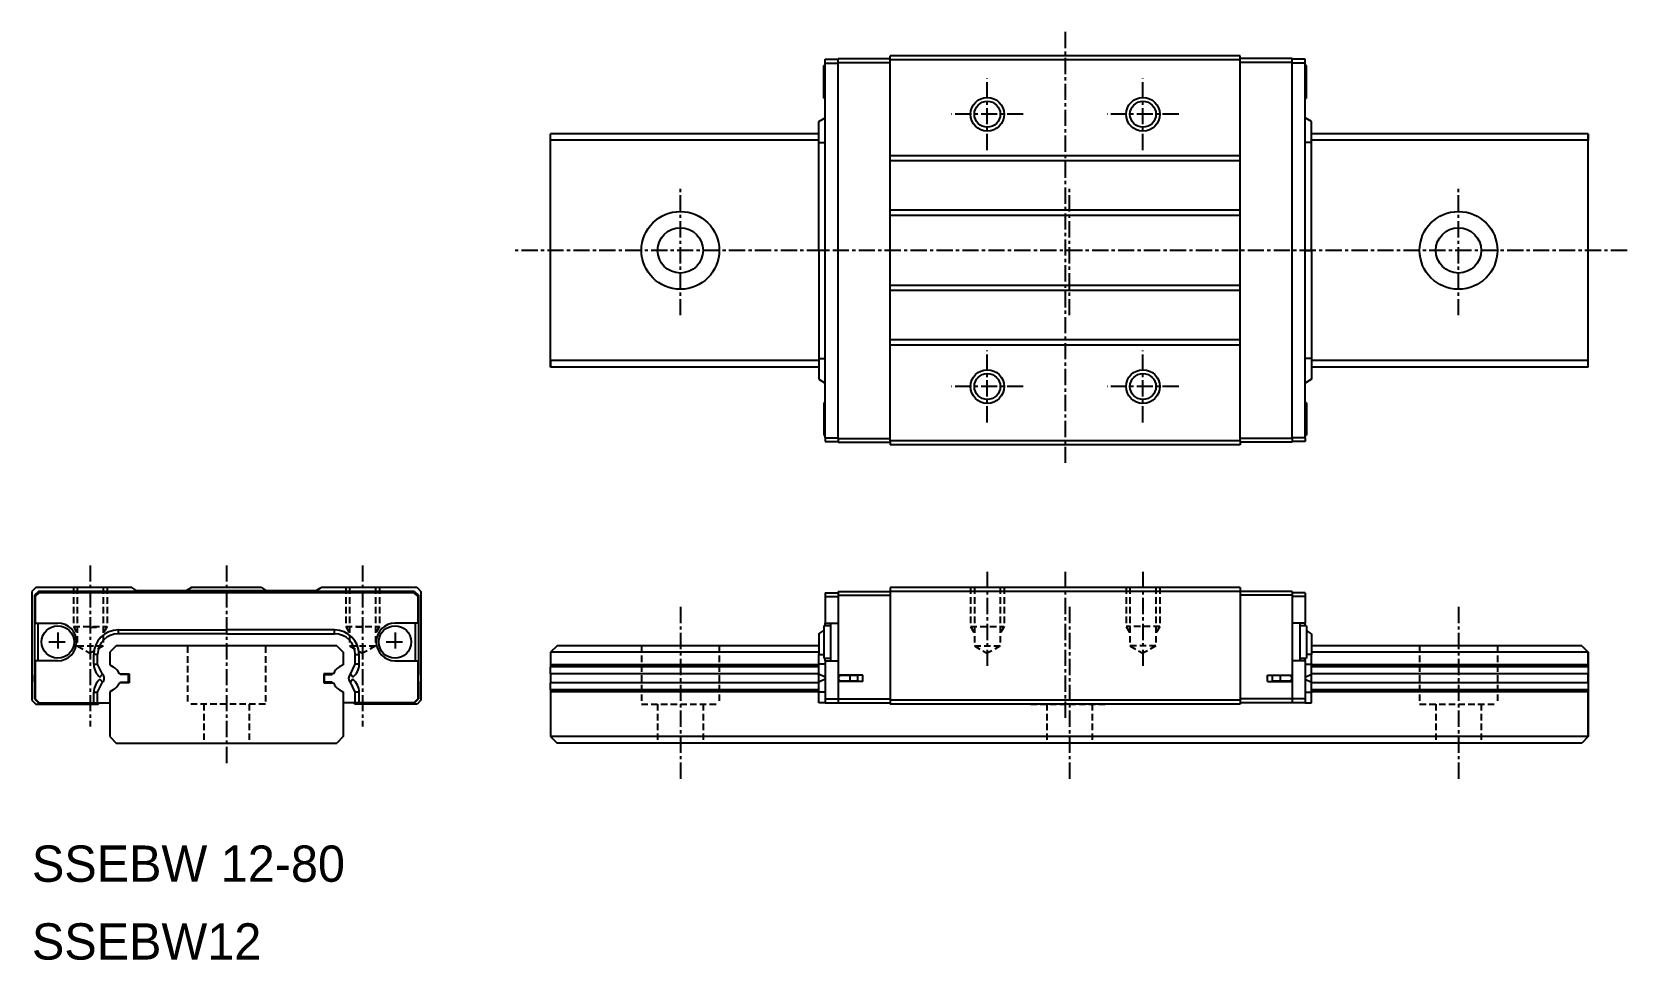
# Model space of a CAD drawing. Extents: x 10 to 133, y 14 to 86.
import ezdxf

# ---------------------------------------------------------------- set-up
doc = ezdxf.new("R2010")
doc.units = 0
doc.linetypes.add('CENTER', pattern=[2, 1.25, -0.25, 0.25, -0.25])
doc.linetypes.add('DASHED', pattern=[0.75, 0.5, -0.25])
doc.layers.get('0').update_dxf_attribs({"linetype": 'CONTINUOUS'})
doc.layers.add('CENTER', color=1, linetype='CENTER')

msp = doc.modelspace()

# ---------------------------------------------------------------- linework, layer by layer
at = {"color": 7, "linetype": 'CONTINUOUS'}
for p, q in [((103.17, 83.7), (76.17, 83.7)), ((76.17, 83.4), (76.17, 83.7)), ((103.17, 83.4), (103.17, 83.7)), ((71.17, 82.95), (71.07, 82.95)), ((71.07, 80.45), (71.07, 82.95)), ((71.17, 83.15), (71.17, 83.45)), ((71.17, 83.45), (72.17, 83.45)), ((71.17, 54.25), (71.17, 83.15)), ((71.17, 83.15), (72.17, 83.15)), ((72.17, 83.5), (76.17, 83.5)), ((72.17, 83.2), (72.17, 83.5)), ((72.17, 54.2), (72.17, 83.2)), ((72.17, 83.2), (76.17, 83.2)), ((103.17, 83.4), (76.17, 83.4)), ((76.17, 54), (76.17, 83.4)), ((107.17, 83.5), (103.17, 83.5)), ((103.17, 54), (103.17, 83.4)), ((107.17, 83.2), (103.17, 83.2)), ((107.17, 83.2), (107.17, 83.5)), ((108.17, 83.45), (107.17, 83.45)), ((107.17, 54.2), (107.17, 83.2)), ((108.17, 83.15), (107.17, 83.15)), ((108.17, 83.15), (108.17, 83.45)), ((108.17, 54.25), (108.17, 83.15)), ((108.27, 82.95), (108.17, 82.95)), ((108.27, 80.45), (108.27, 82.95)), ((71.07, 80.45), (71.17, 80.45)), ((108.17, 80.45), (108.27, 80.45)), ((70.67, 78.63), (71.17, 78.93)), ((108.67, 78.63), (108.17, 78.93)), ((70.67, 77.7), (50, 77.7)), ((50, 77.2), (50, 77.7)), ((50, 59.7), (50, 77.7)), ((70.67, 77.03), (70.67, 78.63)), ((108.67, 77.03), (108.67, 78.63)), ((130, 77.7), (108.67, 77.7)), ((130, 77.7), (130, 77.2)), ((130, 59.7), (130, 77.7)), ((70.67, 77.2), (50, 77.2)), ((70.67, 68.7), (70.67, 77.03)), ((70.67, 77.03), (71.17, 77.03)), ((108.67, 77.03), (108.17, 77.03)), ((130, 77.2), (108.67, 77.2)), ((108.67, 68.7), (108.67, 77.03)), ((103.17, 76), (76.17, 76)), ((103.17, 75.6), (76.17, 75.6)), ((103.17, 71.8), (76.17, 71.8)), ((103.17, 71.4), (76.17, 71.4)), ((70.67, 68.7), (70.67, 60.37)), ((71.17, 68.7), (70.67, 68.7)), ((108.17, 68.7), (108.67, 68.7)), ((108.67, 68.7), (108.67, 60.37)), ((103.17, 66), (76.17, 66)), ((103.17, 65.6), (76.17, 65.6)), ((103.17, 61.8), (76.17, 61.8)), ((70.67, 60.37), (71.17, 60.37)), ((70.67, 60.37), (70.67, 58.77)), ((103.17, 61.4), (76.17, 61.4)), ((108.67, 60.37), (108.17, 60.37)), ((108.67, 60.37), (108.67, 58.77)), ((70.67, 60.2), (50, 60.2)), ((50, 60.2), (50, 59.7)), ((70.67, 59.7), (50, 59.7)), ((130, 60.2), (108.67, 60.2)), ((130, 59.7), (108.67, 59.7)), ((130, 59.7), (130, 60.2)), ((70.67, 58.77), (71.17, 58.47)), ((108.67, 58.77), (108.17, 58.47)), ((71.07, 56.95), (71.07, 54.45)), ((71.17, 56.95), (71.07, 56.95)), ((108.27, 56.95), (108.17, 56.95)), ((108.27, 56.95), (108.27, 54.45)), ((71.07, 54.45), (71.17, 54.45)), ((71.17, 54.25), (72.17, 54.25)), ((71.17, 54.25), (71.17, 53.95)), ((72.17, 54.2), (76.17, 54.2)), ((72.17, 54.2), (72.17, 53.9)), ((107.17, 54.2), (103.17, 54.2)), ((108.17, 54.25), (107.17, 54.25)), ((107.17, 54.2), (107.17, 53.9)), ((108.17, 54.45), (108.27, 54.45)), ((108.17, 54.25), (108.17, 53.95)), ((71.17, 53.95), (72.17, 53.95)), ((72.17, 53.9), (76.17, 53.9)), ((103.17, 54), (76.17, 54)), ((76.17, 54), (76.17, 53.7)), ((103.17, 53.7), (76.17, 53.7)), ((103.17, 54), (103.17, 53.7)), ((107.17, 53.9), (103.17, 53.9)), ((108.17, 53.95), (107.17, 53.95)), ((10.3, 42.7), (10, 42.4)), ((10, 42.4), (10, 34)), ((10.5, 42.4), (10.2, 42.1)), ((10.2, 42.1), (10.2, 35.95)), ((10.55, 42.3), (10.25, 42)), ((10.25, 42), (10.25, 39.95)), ((17.7, 42.7), (10.3, 42.7)), ((39.5, 42.4), (10.5, 42.4)), ((39.45, 42.3), (10.55, 42.3)), ((18.1, 42.45), (17.7, 42.7)), ((31.9, 42.45), (18.1, 42.45)), ((22.3, 42.7), (21.9, 42.45)), ((27.7, 42.7), (22.3, 42.7)), ((27.7, 42.7), (28.1, 42.45)), ((31.9, 42.45), (32.3, 42.7)), ((39.7, 42.7), (32.3, 42.7)), ((39.45, 42.3), (39.75, 42)), ((39.5, 42.4), (39.8, 42.1)), ((39.7, 42.7), (40, 42.4)), ((39.75, 42), (39.75, 39.95)), ((39.8, 42.1), (39.8, 35.95)), ((40, 42.4), (40, 34)), ((71.17, 42.3), (71.17, 42)), ((71.17, 42.3), (72.17, 42.3)), ((71.17, 42), (72.17, 42)), ((71.17, 42), (71.17, 39.95)), ((72.17, 42.4), (72.17, 42.1)), ((72.17, 42.4), (76.17, 42.4)), ((72.17, 42.1), (76.17, 42.1)), ((72.17, 42.1), (72.17, 35.95)), ((103.17, 42.7), (76.17, 42.7)), ((76.17, 42.7), (76.17, 42.4)), ((103.17, 42.4), (76.17, 42.4)), ((76.17, 42.4), (76.17, 34)), ((103.17, 42.7), (103.17, 42.4)), ((103.17, 42.4), (103.17, 34)), ((107.17, 42.4), (103.17, 42.4)), ((107.17, 42.1), (103.17, 42.1)), ((107.17, 42.4), (107.17, 42.1)), ((108.17, 42.3), (107.17, 42.3)), ((107.17, 42.1), (107.17, 35.95)), ((108.17, 42), (107.17, 42)), ((108.17, 42.3), (108.17, 42)), ((108.17, 42), (108.17, 39.95)), ((10.25, 39.95), (12, 39.95)), ((10.45, 39.95), (10.45, 37.05)), ((14.6, 39.65), (14.97, 39.65)), ((16.67, 39.43), (25, 39.43)), ((16.67, 39.13), (16.67, 39.43)), ((33.33, 39.43), (25, 39.43)), ((25, 39.43), (25, 39.13)), ((33.33, 39.13), (33.33, 39.43)), ((35.4, 39.65), (35.03, 39.65)), ((39.75, 39.95), (38, 39.95)), ((39.55, 39.95), (39.55, 37.05)), ((70.67, 39.13), (71.07, 39.37)), ((71.57, 39.75), (71.07, 39.75)), ((71.07, 39.75), (71.07, 37.25)), ((71.17, 39.75), (71.17, 39.95)), ((71.17, 39.95), (72.17, 39.95)), ((71.57, 39.95), (71.57, 37.05)), ((108.17, 39.95), (107.17, 39.95)), ((107.77, 39.95), (107.77, 37.05)), ((108.27, 39.75), (107.77, 39.75)), ((108.17, 39.75), (108.17, 39.95)), ((108.27, 39.75), (108.27, 37.25)), ((108.67, 39.13), (108.27, 39.37)), ((16.5, 38.2), (16, 37.7)), ((33.5, 38.2), (16.5, 38.2)), ((25, 39.13), (16.67, 39.13)), ((25, 39.13), (33.33, 39.13)), ((33.5, 38.2), (34, 37.7)), ((50.5, 38.2), (50, 37.7)), ((70.67, 38.2), (50.5, 38.2)), ((70.67, 39.13), (70.67, 37.53)), ((108.67, 39.13), (108.67, 37.53)), ((129.5, 38.2), (108.67, 38.2)), ((129.5, 38.2), (130, 37.7)), ((12, 37.05), (10.25, 37.05)), ((10.25, 37.05), (10.25, 34.1)), ((15.07, 37.53), (14.77, 37.53)), ((14.77, 36.783835), (14.77, 37.53)), ((15.07, 36.783835), (15.07, 37.53)), ((16, 37.7), (16, 36.74342)), ((34, 37.7), (34, 36.74342)), ((34.93, 37.53), (35.23, 37.53)), ((34.93, 36.783835), (34.93, 37.53)), ((35.23, 36.783835), (35.23, 37.53)), ((38, 37.05), (39.75, 37.05)), ((39.75, 37.05), (39.75, 34.1)), ((70.67, 37.7), (50, 37.7)), ((50, 37.7), (50, 36.74342)), ((70.67, 37.53), (71.07, 37.53)), ((70.67, 36.783835), (70.67, 37.53)), ((71.07, 37.25), (71.57, 37.25)), ((71.17, 37.05), (71.17, 37.25)), ((71.17, 37.05), (72.17, 37.05)), ((71.17, 37.05), (71.17, 34.1)), ((108.17, 37.05), (107.17, 37.05)), ((107.77, 37.25), (108.27, 37.25)), ((108.17, 37.05), (108.17, 37.25)), ((108.17, 37.05), (108.17, 34.1)), ((108.67, 37.53), (108.27, 37.53)), ((130, 37.7), (108.67, 37.7)), ((108.67, 36.783835), (108.67, 37.53)), ((130, 36.74342), (130, 37.7)), ((130, 37.7), (130, 31.2)), ((10.2, 35.95), (10.25, 35.95)), ((10.2, 35.45), (10.2, 35.95)), ((14.77, 36.783835), (15.07, 36.783835)), ((15.437019, 36.009667), (15.07, 36.783835)), ((15.247125, 35.777417), (15.437019, 36.009667)), ((16, 36.74342), (16.2785, 36.582628)), ((16.745161, 36.05), (17.5, 36.05)), ((16.838463, 36.000003), (16.820547, 36.050009)), ((17.45, 36), (16.838454, 36)), ((17.45, 35.4), (17.45, 36)), ((17.5, 36.05), (17.5, 35.35)), ((32.5, 36.05), (32.5, 35.35)), ((33.254839, 36.05), (32.5, 36.05)), ((32.55, 36), (33.161546, 36)), ((32.55, 35.4), (32.55, 36)), ((33.161537, 36.000003), (33.179453, 36.050009)), ((34, 36.74342), (33.7215, 36.582628)), ((34.562981, 36.009667), (34.93, 36.783835)), ((34.752875, 35.777417), (34.562981, 36.009667)), ((35.23, 36.783835), (34.93, 36.783835)), ((39.8, 35.95), (39.75, 35.95)), ((39.8, 35.45), (39.8, 35.95)), ((70.67, 36.74342), (50, 36.74342)), ((50, 36.74342), (50, 36.582628)), ((70.67, 36.582628), (50, 36.582628)), ((50, 36.05), (50, 36.582628)), ((70.67, 36.05), (50, 36.05)), ((50, 36.05), (50, 35.35)), ((70.67, 36.009667), (70.67, 36.783835)), ((71.17, 36.783835), (70.67, 36.783835)), ((70.67, 35.390333), (70.67, 36.009667)), ((71.17, 35.777417), (70.67, 36.009667)), ((74.07, 35.95), (72.17, 35.95)), ((72.17, 35.95), (72.17, 35.45)), ((73.07, 35.9), (72.37, 35.9)), ((72.67, 35.9), (72.67, 35.95)), ((72.99899, 35.9), (72.99899, 35.95)), ((73.07, 35.9), (73.07, 35.5)), ((73.67, 35.9), (73.07, 35.9)), ((73.67, 35.9), (73.67, 35.5)), ((74.07, 35.45), (74.07, 35.95)), ((105.27, 35.45), (105.27, 35.95)), ((105.27, 35.95), (107.17, 35.95)), ((106.27, 35.9), (105.67, 35.9)), ((105.67, 35.5), (105.67, 35.9)), ((106.27, 35.5), (106.27, 35.9)), ((106.97, 35.9), (106.27, 35.9)), ((106.34101, 35.9), (106.34101, 35.95)), ((106.67, 35.9), (106.67, 35.95)), ((107.17, 35.95), (107.17, 35.45)), ((108.17, 36.783835), (108.67, 36.783835)), ((108.17, 35.777417), (108.67, 36.009667)), ((108.67, 36.009667), (108.67, 36.783835)), ((130, 36.74342), (108.67, 36.74342)), ((130, 36.582628), (108.67, 36.582628)), ((130, 36.05), (108.67, 36.05)), ((108.67, 35.390333), (108.67, 36.009667)), ((130, 36.582628), (130, 36.74342)), ((130, 36.582628), (130, 36.05)), ((130, 35.35), (130, 36.05)), ((10.2, 35.45), (10.25, 35.45)), ((10.2, 35.45), (10.2, 34.1)), ((14.77, 33.8), (14.77, 34.616165)), ((14.77, 34.616165), (15.07, 34.616165)), ((15.07, 34.616165), (15.437019, 35.390333)), ((15.07, 33.8), (15.07, 34.616165)), ((15.247125, 35.622583), (15.437019, 35.390333)), ((16.2785, 34.817372), (16, 34.65658)), ((16, 34.65658), (16, 31.2)), ((17.5, 35.35), (16.745161, 35.35)), ((16.820505, 35.349989), (16.838449, 35.400002)), ((16.838454, 35.4), (17.45, 35.4)), ((32.5, 35.35), (33.254839, 35.35)), ((33.161546, 35.4), (32.55, 35.4)), ((33.179495, 35.349989), (33.161551, 35.400002)), ((33.7215, 34.817372), (34, 34.65658)), ((34, 34.65658), (34, 31.2)), ((34.752875, 35.622583), (34.562981, 35.390333)), ((34.93, 34.616165), (34.562981, 35.390333)), ((35.23, 34.616165), (34.93, 34.616165)), ((34.93, 33.8), (34.93, 34.616165)), ((35.23, 33.8), (35.23, 34.616165)), ((39.8, 35.45), (39.75, 35.45)), ((39.8, 35.45), (39.8, 34.1)), ((70.67, 35.35), (50, 35.35)), ((50, 34.817372), (50, 35.35)), ((70.67, 34.817372), (50, 34.817372)), ((50, 34.817372), (50, 34.65658)), ((70.67, 34.65658), (50, 34.65658)), ((50, 34.65658), (50, 31.2)), ((71.17, 35.622583), (70.67, 35.390333)), ((70.67, 34.616165), (70.67, 35.390333)), ((71.17, 34.616165), (70.67, 34.616165)), ((70.67, 33.8), (70.67, 34.616165)), ((74.07, 35.45), (72.17, 35.45)), ((72.17, 35.45), (72.17, 34.1)), ((72.37, 35.5), (73.07, 35.5)), ((72.67, 35.45), (72.67, 35.5)), ((72.99899, 35.45), (72.99899, 35.5)), ((73.07, 35.5), (73.67, 35.5)), ((105.27, 35.45), (107.17, 35.45)), ((105.67, 35.5), (106.27, 35.5)), ((106.27, 35.5), (106.97, 35.5)), ((106.34101, 35.45), (106.34101, 35.5)), ((106.67, 35.45), (106.67, 35.5)), ((107.17, 35.45), (107.17, 34.1)), ((108.17, 35.622583), (108.67, 35.390333)), ((108.17, 34.616165), (108.67, 34.616165)), ((108.67, 34.616165), (108.67, 35.390333)), ((130, 35.35), (108.67, 35.35)), ((130, 34.817372), (108.67, 34.817372)), ((130, 34.65658), (108.67, 34.65658)), ((108.67, 33.8), (108.67, 34.616165)), ((130, 35.35), (130, 34.817372)), ((130, 34.65658), (130, 34.817372)), ((130, 31.2), (130, 34.65658)), ((10, 34), (10.3, 33.7)), ((10.2, 34.1), (10.5, 33.8)), ((10.25, 34.1), (10.55, 33.8)), ((10.3, 33.7), (15.1, 33.7)), ((10.5, 33.8), (10.55, 33.8)), ((10.55, 33.8), (14.77, 33.8)), ((14.77, 33.8), (15.07, 33.8)), ((15.07, 33.8), (16, 33.8)), ((15.1, 33.7), (15.2, 33.8)), ((34.93, 33.8), (34, 33.8)), ((34.9, 33.7), (34.8, 33.8)), ((39.7, 33.7), (34.9, 33.7)), ((35.23, 33.8), (34.93, 33.8)), ((39.45, 33.8), (35.23, 33.8)), ((39.75, 34.1), (39.45, 33.8)), ((39.5, 33.8), (39.45, 33.8)), ((39.8, 34.1), (39.5, 33.8)), ((40, 34), (39.7, 33.7)), ((71.17, 33.8), (70.67, 33.8)), ((71.17, 34.1), (71.17, 33.8)), ((71.17, 34.1), (72.17, 34.1)), ((71.17, 33.8), (72.17, 33.8)), ((72.17, 34.1), (72.17, 33.8)), ((72.17, 34.1), (76.17, 34.1)), ((72.17, 33.8), (76.17, 33.8)), ((103.17, 34), (76.17, 34)), ((76.17, 34), (76.17, 33.7)), ((103.17, 33.7), (76.17, 33.7)), ((107.17, 34.1), (103.17, 34.1)), ((103.17, 34), (103.17, 33.7)), ((107.17, 33.8), (103.17, 33.8)), ((107.17, 34.1), (107.17, 33.8)), ((108.17, 34.1), (107.17, 34.1)), ((108.17, 33.8), (107.17, 33.8)), ((108.17, 34.1), (108.17, 33.8)), ((108.17, 33.8), (108.67, 33.8)), ((16, 31.2), (16.5, 30.7)), ((34, 31.2), (33.5, 30.7)), ((130, 31.2), (50, 31.2)), ((50, 31.2), (50.5, 30.7)), ((130, 31.2), (129.5, 30.7)), ((16.5, 30.7), (33.5, 30.7)), ((129.5, 30.7), (50.5, 30.7))]:
    msp.add_line(p, q, dxfattribs=at)
at = {"color": 3, "linetype": 'DASHED'}
for p, q in [((13.2, 42.7), (13.2, 39.7)), ((13.5, 42.7), (13.5, 38.2)), ((15.5, 42.7), (15.5, 38.2)), ((15.8, 42.7), (15.8, 39.7)), ((34.2, 42.7), (34.2, 39.7)), ((34.5, 42.7), (34.5, 38.2)), ((36.5, 42.7), (36.5, 38.2)), ((36.8, 42.7), (36.8, 39.7)), ((82.37, 42.7), (82.37, 39.7)), ((82.67, 42.7), (82.67, 38.2)), ((84.67, 42.7), (84.67, 38.2)), ((84.97, 42.7), (84.97, 39.7)), ((94.37, 42.7), (94.37, 39.7)), ((94.67, 42.7), (94.67, 38.2)), ((96.67, 42.7), (96.67, 38.2)), ((96.97, 42.7), (96.97, 39.7)), ((13.2, 39.7), (13.5, 39.180385)), ((13.2, 39.7), (15.8, 39.7)), ((15.8, 39.7), (15.5, 39.180385)), ((34.2, 39.7), (36.8, 39.7)), ((34.2, 39.7), (34.5, 39.180385)), ((36.8, 39.7), (36.5, 39.180385)), ((82.37, 39.7), (84.97, 39.7)), ((82.37, 39.7), (82.67, 39.180385)), ((84.97, 39.7), (84.67, 39.180385)), ((96.97, 39.7), (94.37, 39.7)), ((94.37, 39.7), (94.67, 39.180385)), ((96.97, 39.7), (96.67, 39.180385)), ((13.5, 38.2), (15.5, 38.2)), ((13.5, 38.2), (14.5, 37.62265)), ((15.5, 38.2), (14.5, 37.62265)), ((22, 38.15), (22, 33.7)), ((28, 38.15), (28, 33.7)), ((34.5, 38.2), (36.5, 38.2)), ((34.5, 38.2), (35.5, 37.62265)), ((36.5, 38.2), (35.5, 37.62265)), ((57, 38.2), (57, 33.7)), ((63, 38.2), (63, 33.7)), ((82.67, 38.2), (84.67, 38.2)), ((82.67, 38.2), (83.67, 37.62265)), ((84.67, 38.2), (83.67, 37.62265)), ((96.67, 38.2), (94.67, 38.2)), ((94.67, 38.2), (95.67, 37.62265)), ((96.67, 38.2), (95.67, 37.62265)), ((117, 38.2), (117, 33.7)), ((123, 38.2), (123, 33.7)), ((28, 33.7), (22, 33.7)), ((23.25, 33.7), (23.25, 30.7)), ((26.75, 33.7), (26.75, 30.7)), ((57, 33.7), (63, 33.7)), ((58.25, 33.7), (58.25, 30.7)), ((61.75, 33.7), (61.75, 30.7)), ((87, 33.730294), (87, 33.7)), ((87, 33.7), (93, 33.7)), ((88.25, 33.7), (88.25, 30.7)), ((91.75, 33.7), (91.75, 30.7)), ((93, 33.730294), (93, 33.7)), ((117, 33.7), (123, 33.7)), ((118.25, 33.7), (118.25, 30.7)), ((121.75, 33.7), (121.75, 30.7))]:
    msp.add_line(p, q, dxfattribs=at)
at = {"color": 3, "linetype": 'CONTINUOUS'}
for centre in [(83.67, 79.2), (95.67, 79.2), (83.67, 58.2), (95.67, 58.2)]:
    msp.add_circle(centre, 1.3, dxfattribs=at)
at = {"color": 7, "linetype": 'CONTINUOUS'}
for centre, radius in [((83.67, 79.2), 1), ((95.67, 79.2), 1), ((60, 68.7), 3), ((120, 68.7), 3), ((60, 68.7), 1.75), ((120, 68.7), 1.75), ((83.67, 58.2), 1), ((95.67, 58.2), 1), ((12, 38.5), 1.25), ((38, 38.5), 1.25)]:
    msp.add_circle(centre, radius, dxfattribs=at)
for centre, radius, start, end in [((12, 38.5), 1.45, 270, 90), ((16.670028, 37.529972), 1.900028, 90.000832, 179.999168), ((33.329972, 37.529972), 1.900028, 0.000832, 89.999168), ((38, 38.5), 1.45, 90, 270), ((16.67, 37.53), 1.6, 90, 180), ((33.33, 37.53), 1.6, 0, 90), ((16.07, 36.783835), 1.3, 180, 230.729617), ((15.183827, 35.7), 0.4, 309.270383, 50.729617), ((15.7285, 35.63), 1.1, 22.446351, 60), ((34.2715, 35.63), 1.1, 120, 157.553649), ((34.816173, 35.7), 0.4, 129.270383, 230.729617), ((33.93, 36.783835), 1.3, 309.270383, 0), ((72.37, 35.7), 0.2, 90, 180), ((72.37, 35.7), 0.2, 180, 270), ((106.97, 35.7), 0.2, 0, 90), ((106.97, 35.7), 0.2, 270, 0), ((16.07, 34.616165), 1.3, 129.270383, 180), ((15.7285, 35.77), 1.1, 300, 337.553649), ((34.2715, 35.77), 1.1, 202.446351, 240), ((33.93, 34.616165), 1.3, 0, 50.729617)]:
    msp.add_arc(centre, radius, start, end, dxfattribs=at)
at = {"layer": 'CENTER', "color": 1, "linetype": 'CENTER'}
for p, q in [((89.67, 85.553284), (89.67, 52.161669)), ((83.67, 76.433), (83.67, 81.967)), ((95.67, 76.433), (95.67, 81.967)), ((86.437, 79.2), (80.903, 79.2)), ((98.437, 79.2), (92.903, 79.2)), ((60, 63.7), (60, 73.7)), ((90, 63.7), (90, 73.7)), ((120, 63.7), (120, 73.7)), ((133, 68.7), (47, 68.7)), ((83.67, 55.433), (83.67, 60.967)), ((95.67, 55.433), (95.67, 60.967)), ((86.437, 58.2), (80.903, 58.2)), ((98.437, 58.2), (92.903, 58.2)), ((14.5, 44.404847), (14.5, 31.99069)), ((25, 44.404847), (25, 28.990987)), ((35.5, 44.404847), (35.5, 31.99069)), ((83.67, 43.9), (83.67, 36.62265)), ((89.67, 43.9), (89.67, 32.5)), ((95.67, 43.9), (95.67, 36.62265)), ((60, 41.2), (60, 27.7)), ((90, 41.2), (90, 27.7)), ((120, 41.2), (120, 27.7)), ((11.317, 38.5), (12.65, 38.5)), ((12, 39.233), (12, 37.833)), ((37.317, 38.5), (38.65, 38.5)), ((38, 39.233), (38, 37.833))]:
    msp.add_line(p, q, dxfattribs=at)

# ---------------------------------------------------------------- texts
at = {"color": 7, "linetype": 'CONTINUOUS'}
for s, p in [('SSEBW 12-80', (10, 20)), ('SSEBW12', (10, 14))]:
    msp.add_text(s, height=2.8, dxfattribs=at).set_placement(p)

doc.saveas('drawing.dxf')
